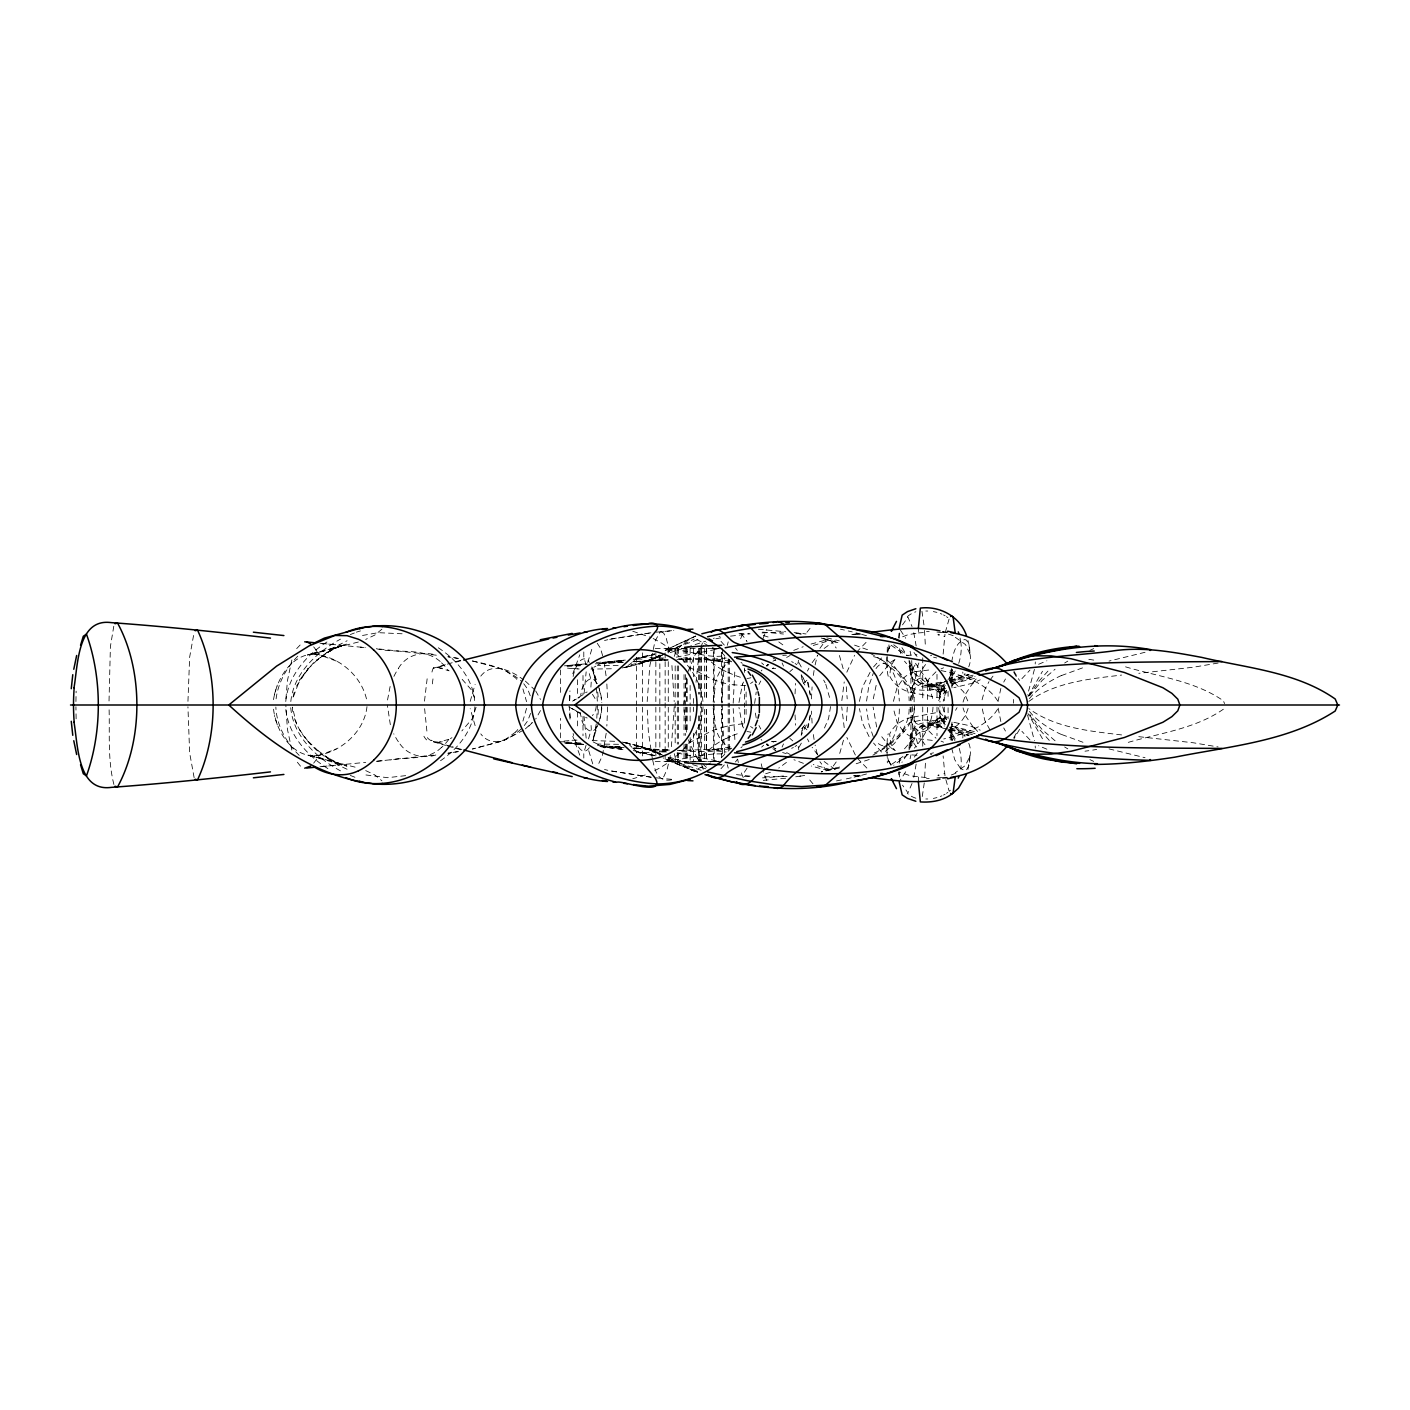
<?xml version="1.0" encoding="UTF-8"?>
<svg xmlns="http://www.w3.org/2000/svg" width="1410" height="1410" viewBox="0 0 1410 1410"><rect width="100%" height="100%" fill="white"/><g stroke="black" fill="none" stroke-linecap="round" stroke-linejoin="round"><path stroke-width="0.75" stroke-dasharray="5 3.75" d="M109.028 700.981L110.403 646.503L113.91 625.529M560.581 737.835L560.581 718.377M560.581 692.433L560.581 666.507M187.953 701.334L189.645 657.13L194.122 632.367M898.946 633.495L898.91 638.219L907.952 634.729L918.368 632.914L918.368 628.137M75.928 701.528L76.122 691.164M607.639 706.939L606.846 726.027M674.227 706.727L671.142 750.226M721.603 702.92L724.775 656.619M733.182 703.22L734.857 670.455M647.172 701.581L649.816 665.82L654.963 641.427L659.968 632.121L671.636 630.675M888.952 644.881L888.899 649.005L890.979 645.269M930.018 723.048L928.52 723.771C928.89 739.492 908.304 728.882 911.741 717.39L939.43 712.068L946.639 719.752M912.076 740.814L911.706 749.45M683.815 705L686.494 677.805M847.287 707.044L846.282 723.26M946.639 690.248L939.43 697.932L911.741 692.61C911.001 685.383 917.469 675.073 925.559 678.668C931.904 685.947 944.947 689.631 938.69 700.699M424.481 701.14L427.336 677.152M951.609 723.912L952.067 726.52L949.794 728.247M292.716 711.486L292.381 707.133L296.558 724.07M713.16 702.021L716.051 680.625A38.898 31.443 83.4 0 1 719.787 671.83L725.621 664.551A41.26 33.558 82.5 0 1 730.503 660.849L731.772 661.872M597.452 705L596.8 718.254M943.131 654.081L944.982 634.253M925.418 763.233L924.519 779.589M754.632 703.467L756.218 691.993M811.437 698.902L812.089 686.882M841.84 700.611L844.22 681.964M696.029 682.264L699.043 653.112L703.22 640.651M601.876 705L600.466 717.055L592.87 740.25M911.142 707.133L910.754 744.921L911.53 733.482A18.383 12.655 23.5 0 0 911.177 740.814M285.93 698.814L287.411 680.801L291.835 659.986M569.358 700.241L569.975 690.882M830.561 706.533L828.551 718.589L823.669 729.886M738.963 702.533L742.506 683.973M795.029 693.843L795.61 683.445M914.649 705C914.579 728.617 892.918 744.374 873.583 753.363M569.64 700.664L570.274 692.116M584.11 693.473L586.155 671.847M918.862 662.964C911.071 681.964 921.47 690.53 940.928 683.797M1035.204 663.987L1035.328 661.96M899.298 708.948C899.756 720.492 892.407 758.809 876.015 741.396M1013.349 703.149L1013.596 699.466M887.331 647.12L886.855 666.507M967.983 769.437L970.168 753.645M366.988 706.604C364.256 732.548 339.616 753.345 314.148 755.901C289.896 755.584 274.774 728.142 273.329 706.78M932.997 707.186C932.345 722.607 924.414 736.796 914.367 748.128M285.772 701.528C287.904 675.795 306.816 654.61 327.878 641.391M997.998 701.651L1000.853 688.433M703.044 706.798C701.404 735.967 678.087 759.091 653.165 771.481M290.812 701.528C293.615 673.293 316.862 651.984 340.497 639.135M474.87 706.798C473.83 730.221 457.245 749.944 438.298 762.211M866.568 701.087L868.807 686.035L873.248 673.398M969.604 762.246L969.886 756.148L965.533 765.383L955.275 772.715M909.115 747.582C909.767 722.167 920.977 718.853 944.453 726.044M909.15 709.195C909.097 725.745 897.606 739.439 883.612 747M859.43 701.387L862.462 687.058L871.221 670.12M924.255 782.938L921.946 798.712M596.201 706.234L596.06 707.45A17.079 16.18 89.9 0 1 594.738 712.05L592.429 715.716M387.538 699.977L390.341 685.295M606.194 733.253L602.405 755.76L597.223 766.758M810.38 715.363L808.124 727.63M962.783 737.959L962.995 735.174L952.385 724.581M470.2 701.387L475.117 684.343M893.429 701.352L897.077 687.498L903.105 678.827L894.592 666.718L885.357 658.611M873.301 698.814L876.65 683.004M886.855 743.493L887.331 762.88M476.069 707.274L472.174 718.818L461.863 730.926M526.564 708.313L522.916 721.092M916.147 764.097L913.768 777.298M813.341 675.443L814.152 670.05M810.186 714.923L807.454 727.842M596.271 723.806L593.116 740.179L596.483 726.185M951.68 748.164L954.711 759.62L960.633 768.679L960.069 771.904M273.522 699.66C276.519 680.008 289.984 656.108 311.98 654.099M951.68 661.836C953.231 653.641 955.716 642.096 964.792 639.505L966.555 640.211L968.987 644.582L969.886 653.852L965.533 644.617L955.275 637.285M276.096 698.831C278.14 682.651 286.477 667.723 297.774 656.161M797.866 663.793L798.501 660.233M911.124 740.743L909.397 748.393M670.296 755.601L667.265 768.891L663.74 776.787L661.237 778.355L656.126 777.809M1034.429 669.38L1027.537 694.971M982.083 699.818L984.797 689.649L988.992 681.664M945.299 632.314L949.194 618.708L950.428 619.801M963.048 702.11L965.92 693.561L971.12 685.542L973.129 683.057L980.232 679.814M587.741 662.471L592.764 646.115M910.102 758.739L910.948 754.896M815.103 664.956L817.307 655.773M583.793 651.949L583.793 657.289L586.066 664.674M294.196 692.204L292.716 698.673L299.766 679.779L313.654 662.577L332.584 648.195L347.089 640.757M843.48 740.197L839.408 754.526M951.979 687.868L952.208 669.521L950.093 677.47L949.882 680.219L955.275 671.001M802.061 730.644L802.995 727.772M572.777 673.768L579.774 654.839M530.583 713.389L527.71 720.81L523.78 726.238M946.075 690.759L943.219 701.246M590.896 687.093L591.319 680.695L588.552 671.178M674.244 656.373C677.152 646.697 687.058 640.034 695.835 636.033M727.278 645.322L728.23 641.867M573.13 676.5C574.222 669.75 581.413 651.209 589.345 662.347M274.368 694.531L277.312 685.084M968.106 708.402C965.445 717.161 959.1 726.344 950.058 729.305M687.992 671.671L695.095 654.822L706.445 642.537M599.215 721.321L600.942 714.764A50.901 48.592 90 0 0 601.806 707.485M762.951 638.677L766.617 629.406M586.066 745.326L583.793 752.711L583.793 758.051M740.62 638.748L743.229 632.455M588.552 738.822L591.319 729.305L590.896 722.907M912.041 783.466L907.969 792.825L902.506 785.123M846.828 672.182L854.636 655.227M908.939 749.979L914.755 738.505L916.042 728.988L928.52 723.771M945.793 688.644L941.757 689.032L939.518 696.417A3.613 1.128 -89.9 0 0 939.448 697.932M968.987 765.418L966.555 769.789L964.792 770.495L960.633 768.679M945.229 685.242L939.959 693.279L939.959 702.074M540.488 710.57L535.677 719.1M887.701 650.521L890.997 644.67M950.516 675.76L954.922 669.415M782.074 747.088L783.502 743.898M806.467 724.899L801.215 735.297M951.239 673.98L946.304 683.762M819.915 648.318L825.996 640.017L839.637 642.995M925.577 664.515C912.27 681.101 924.273 689.948 942.021 682.81M902.506 624.877L907.969 617.175L912.041 626.534M1027.96 696.505L1042.501 671.23M296.505 686.176L308.138 668.534L299.66 680.096M758.968 684.467L760.783 680.995M807.437 671.037L808.917 668.199M942.99 686.353L944.453 683.956M1019.624 729.305L1013.931 738.787M940.54 692.098L941.668 690.054M1003.744 682.087L1005.453 678.968M905.696 771.764L900.479 779.783M907.018 754.614L901.924 762.387M798.906 747.423L801.338 743.123M955.557 710.305L957.055 707.661M836.218 761.964L831.089 769.032L821.272 771.904M885.357 751.389L894.592 743.282L906.189 726.15L910.155 722.413L922.792 719.911L945.793 721.356M997.575 709.3C986.083 727.331 963.629 734.258 943.713 738.963M1013.755 737.659L1017.438 731.438M806.943 632.262L811.878 626.022M879.699 675.76L890.45 662.577A41.366 37.33 80.9 0 1 895.368 659.316M904.497 748.816L916.412 734.927L940.241 716.914L938.496 707.15M1028.965 695.853L1039.188 680.871L1049.287 669.609M596.835 726.661C591.037 738.276 581.484 724.423 581.149 716.967A48.046 46.23 90 0 1 580.215 712.332M747.088 768.097L746.242 769.384A61.723 43.428 -68.4 0 1 743.387 773.579L742.224 774.989M917.311 753.151L913.98 757.505M296.682 648.618L302.551 642.466M812.125 662.718L817.729 655.139M804.863 724.969L799.805 731.014M806.908 680.237L803.682 683.163M1029.793 695.518L1042.237 680.307L1055.085 669.204M735.456 761.964L737.271 759.567M398.413 668.358C406.098 654.927 422.277 650.733 436.501 655.209L377.245 648.759M589.345 747.652C581.413 758.791 574.222 740.25 573.13 733.5M989.943 680.113L993.31 675.707M876.015 668.604C888.229 649.746 914.508 688.274 914.42 701.052M939.959 693.279L944.876 687.304M381.916 629.195L374.69 635.135L365.701 639.4M856.487 652.231L866.868 641.55M894.398 660.144L890.926 665.89L889.639 675.919C893.693 684.678 902.4 690.706 911.741 692.61M873.565 666.93L881.55 657.941M313.672 763.145L315.911 760.202A76.633 29.134 -88.6 0 0 318.854 755.566L336.285 748.939M1021.915 678.668L1029.97 670.067M761.224 670.931L761.982 670.014M1029.406 698.585L1032.155 695.377A268.464 141.564 28.1 0 1 1061.325 675.549M944.859 687.111L940.241 693.086L937.597 691.499L915.196 673.962L904.497 661.184M724.317 764.925L721.744 767.851A145.018 92.69 -49.5 0 1 718.765 771.058M908.78 748.234L911.301 745.379M525.366 728.882L532.116 722.748M528.909 726.168L532.998 721.814M792.79 669.098L789.882 671.601M631.962 662.682L625.811 667.124M721.285 757.769L724.687 754.332M515.672 731.984L503.793 740.62L472.597 749.027M480.775 676.113C492.231 661.202 511.812 670.719 523.621 679.92M632.843 661.784L635.698 659.316M761.664 747.124L763.638 745.255M307.398 669.503L318.008 659.263L330.504 650.398M926.846 730.186C935.006 724.669 939.395 710.781 944.859 722.889M659.087 655.227L654.751 658.417L637.179 664.48L659.986 656.425M950.428 790.199L949.194 791.292L945.299 777.686M902.982 756.5L891.173 764.678M441.594 747.282C428.129 760.889 407.19 756.588 390.094 759.972M907.987 754.491L893.693 765.242M728.089 751.178L729.27 750.155M951.609 686.088L962.995 674.826L962.783 672.041M766.793 666.331L768.873 664.551M521.101 728.988C510.526 739.087 491.738 748.657 480.775 733.887M824.145 648.459L835.125 640.51M1223.351 709.23C1194.746 729.111 1158.456 733.306 1125.55 743.158M706.428 767.463L697.545 758.791L716.033 744.216A41.172 21.062 -32.5 0 1 721.479 740.761M941.598 727.278L936.681 723.207L940.223 720.721L927.621 726.326L923.779 726.608A16.374 13.818 -50.6 0 1 921.646 726.291L915.848 723.189L911.759 715.557M786.428 762.405L778.778 768.097M731.772 748.128L730.486 749.151A41.648 33.91 -82.2 0 1 726.767 746.472L719.029 736.778A39.216 31.707 -83.4 0 1 716.068 729.358L713.16 707.943M936.011 671.777L928.608 679.32L927.621 683.674L946.233 693.068M766.441 665.731L767.692 664.762M318.008 659.263L316.298 660.55L328.336 651.949L341.678 645.004L325.463 653.5L338.224 646.767L329.305 650.31L346.966 643.876L334.082 648.547L341.502 645.798L307.345 655.015L324.124 651.138L314.888 653.218M1028.824 701.422C1055.473 681.947 1089.807 678.897 1121.602 675.073M752.958 681.823L750.543 683.498M946.498 793.319L947.872 792.35M795.064 746.524L796.721 745.379M941.598 682.722L936.628 687.463L943.695 686.494M523.621 730.08L503.793 740.62L472.297 748.992M946.233 716.932L939.73 720.968M772.944 661.255L775.747 659.404M582.383 695.112L573.394 700.488M592.693 667.917L590.966 669.115L614.566 668.692M598.739 664.462L597.329 665.344L618.549 665.661M947.15 717.584L927.621 726.326L928.608 730.68L936.011 738.223M1064.656 663L1067.811 661.131M636.21 658.981L654.698 654.205M599.127 664.251L604.238 662.277L621.598 660.744M697.545 758.791L689.384 742.788L710.041 731.755A33.012 12.849 -21.7 0 1 714.5 729.922L722.713 727.26M721.497 740.814L726.079 738.382M786.639 657.43L790.199 655.456M943.537 795.046L945.053 794.218M595.937 666.137L593.839 667.265M572.619 701.123L576.355 699.078M577.977 698.197L579.475 697.404M450.407 738.54L451.958 737.712M667.582 651.913L694.213 639.012M1038.624 664.269L1046.89 660.797M721.973 656.055C702.779 658.206 683.779 647.56 665.22 650.274L695.43 636.069M773.667 667.882L772.222 668.463L775.747 668.622M791.609 748.34L793.354 747.511M1089.912 650.38L1093.684 648.618M585.573 692.574L587.142 691.993M448.856 739.298L437.364 742.612L431.196 740.232M660.708 655.245L643.524 662.03L629.512 665.062M803.682 726.82L806.908 729.763M665.22 650.274L692.962 637.302L710.94 647.155L719.981 650.257M660.726 655.773L652.707 659.175L664.427 654.081L639.946 663.987L625.793 667.194M941.034 668.886L943.554 667.829M940.329 796.491L941.951 795.804M947.925 679.338L960.139 675.496L968.846 674.755M664.745 654.064L649.675 660.25A13.236 5.111 88.9 0 0 649.076 660.814L626.34 667.177M793.724 650.362L803.189 646.732M1061.378 675.584L1082.986 667.723M732.548 735.438L740.391 732.724M350.314 634.571L354.351 632.984M869.247 759.496L854.548 764.273M670.102 652.601L705.74 641.197M936.628 722.537L943.695 723.506M719.276 761.241L713.548 761.735L693.702 770.6L666.983 759.585M973.129 683.057L953.865 687.692M770.424 772.275L763.321 774.513M668.516 650.31L701.193 638.483M950.058 680.695L954.834 682.916L975.086 676.289M645.216 774.971L632.72 778.813M813.27 645.463L830.684 640.246M358.351 642.026L309.865 654.275C336.091 653.711 361.542 674.808 366.759 700.206M356.36 632.173L360.466 630.904M974.557 678.386L952.437 683.639M915.072 671.618L932.31 669.627M949.494 680.66L968.987 674.667L949.617 680.484M652.848 654.487L654.592 653.958L635.98 658.223M839.637 767.005L823.264 771.517M445.349 664.727L433.082 668.322L445.648 665.097M447.393 664.128L461.704 659.933M811.032 644.07L828.146 639.417M750.825 677.752L748.974 678.21A17.695 9.729 33.5 0 1 746.93 678.369M973.094 675.178L950.675 680.96M836.095 768.027L825.996 769.983L819.915 761.682M1145.043 652.284L1109 661.114M972.777 676.729L949.512 682.246M455.959 662.154L461.722 660.567M649.076 660.814L664.374 658.576M945.264 681.876L934.76 684.414L927.639 684.449L947.784 680.977M861.669 775.271L867.097 773.808M654.716 654.54L633.319 659.386M936.927 797.619L933.349 798.413M854.143 777.139L859.871 775.764M604.52 640.492L607.833 639.699M911.741 717.39C902.4 719.294 893.693 725.322 889.639 734.081L890.926 744.11L894.398 749.856M1218.117 663.053L1193.406 667.212L1138.804 673.328M930.459 753.539L933.526 752.834M928.52 725.586L934.76 725.586L945.264 728.124M730.398 746.93L709.054 750.367L722.59 748.499M839.32 768.097L821.395 771.816M362.493 635.469L378.232 632.667L402.097 633.777M846.352 778.884L852.239 777.597M309.865 654.275L315.734 653.006M676.254 657.148L719.276 648.759M745.82 685.665L729.64 684.485M729.64 725.515L741.713 723.894A21.379 8.724 -22.2 0 1 744.921 724.141L745.82 724.335M715.822 638.8L722.942 637.39M611.358 638.906L651.085 632.755M836.483 780.911L844.396 779.325M730.362 748.657L710.763 751.442L678.58 751.741M609.754 639.312L651.261 632.808M622.039 667.935L630.182 666.348L624.894 667.335M857.262 634.606L860.875 633.971M437.364 742.612L442.758 741.678M804.687 775.429L796.509 776.787M906.383 655.491L916.993 654.716M1092.715 750.102L1096.68 749.433M457.968 751.583L447.887 753.24L458.391 751.618M795.734 776.804L803.577 775.5M405.675 775.641L387.538 777.686L362.493 774.531M853.103 634.377L859.624 633.319M665.009 659.193L642.942 661.308M563.965 741.096L572.46 740.356M730.521 636.139L750.12 633.865M943.784 684.96C919.056 690.036 910.331 687.78 909.115 662.418M1084.995 751.178L1088.82 750.684M930.054 725.234L927.639 725.551L947.784 729.023M621.616 661.167L602.017 663.053M851.834 634.571L859.36 634.007M717.302 749.274L676.888 750.437L691.411 750.613M605.648 662.118L625.317 660.074M785.687 778.232L760.501 780.647M726.203 658.029L716.562 659.052L678.58 658.259M641.197 657.36L666.666 658.135M656.126 632.191L673.821 630.552M623.379 660.285L601.876 662.453M376.294 761.312L436.501 754.791C422.26 759.69 406.115 754.808 398.413 741.642M771.358 741.678L776.364 741.29L772.768 741.484M567.877 665.502L586.437 663.775M320 766.758L365.719 762.352M377.245 761.241L382.797 760.695M322.079 766.529L337.378 765.048M564.423 665.837L584.727 663.934M773.561 741.572L775.764 741.378M918.368 632.914L926.229 632.42M941.757 689.032C928.785 689.684 909.203 694.478 903.105 678.827M567.701 665.661L587.617 664.18M721.973 753.945C703.555 753.151 685.753 759.902 667.723 760.272A32.677 18.682 -78.5 0 1 666.049 759.708M930.477 655.703L931.675 655.615M761.999 632.914L783.625 632.103M574.98 665.256L583.194 664.692M595.337 663.846L601.665 663.423M787.027 776.558L761.999 776.875M623.009 662.259L599.303 663.581L622.233 662.171M599.426 663.616L609.825 663M566.996 666.419L582.189 665.626M647.172 661.061L654.434 660.638M709.195 659.616L680.272 659.51M599.303 663.581L605.63 663.229M633.689 661.766L667.212 660.039M656.32 660.532L667.97 659.951M635.311 661.466L658.629 660.321M640.528 661.431L635.91 661.66M645.428 661.167L634.059 661.625M738.999 633.566L749.239 633.478M666.666 751.865L641.197 752.64M664.374 660.074L668.217 659.933M664.374 751.424L655.315 750.772L626.34 742.823M932.31 740.373L915.072 738.382A46.935 40.485 -72.7 0 1 912.746 737.589L911.265 736.919M679.796 659.563L683.656 659.475M749.221 776.522L740.99 776.522M916.993 755.284L906.383 754.509M611.746 747.388L621.616 747.476M676.888 659.563L691.429 659.386M621.616 662.154L608.274 662.013M610.548 747.406L605.648 747.282M666.824 648.582L675.178 648.512L675.178 657.201M666.824 761.541L675.178 761.488L675.178 752.799M665.361 648.582L675.672 648.512M665.361 761.541L675.672 761.488M925.824 798.976L927.745 798.976M655.209 648.512L718.113 648.512M655.209 761.488L718.113 761.488M715.363 761.541L665.15 761.541L665.15 755.037M925.824 611.024L927.745 611.024M712.491 648.512L720.457 648.565M618.549 744.304L597.329 744.057L604.238 747.088M712.491 761.488L720.457 761.541M719.188 648.565L713.548 648.512L713.548 707.168M719.188 761.523L713.548 761.488L713.548 709.353M859.36 775.993L851.834 775.429M679.796 750.437L683.656 750.525M926.229 777.58L910.49 775.87L898.91 771.781L898.946 776.505M577.606 668.939L579.193 668.992M664.374 749.891L670.155 750.12M634.059 748.146L642.008 748.516M968.846 735.245L960.139 734.504L947.925 730.662M667.212 749.926L642.942 748.569M667.97 750.032L654.434 749.292M658.629 749.644L635.293 748.34M706.604 750.226L709.195 750.384M566.996 742.136L582.189 743.088M633.689 748.005L638.184 748.269M311.98 755.901L309.865 755.725L358.351 767.974M614.672 741.308L590.966 740.514L593.434 742.03M635.91 748.146L665.009 750.807M758.351 629.23L785.687 631.768M706.604 659.774L730.398 663.07M581.66 744.163L573.359 743.581M597.523 745.379L620.876 747.177M437.594 667.388L449.156 670.843M930.477 754.297L931.675 754.385M620.682 747.071L609.825 746.313L619.589 747.088M566.15 743.017L583.088 744.462M645.428 748.728L652.601 749.292M624.154 747.617L599.303 745.749M567.701 743.158L571.808 743.458M583.317 744.321L574.98 743.704L583.564 744.374M583.793 744.374L565.41 742.982M572.46 668.64L565.851 667.935M564.423 742.894L582.7 744.462M750.12 776.117L734.522 774.425M652.689 760.184C655.386 771.993 657.924 783.255 673.821 779.448M671.636 779.325L661.237 778.355M322.079 643.471L365.719 647.648M360.325 647.137L364.115 647.49M794.112 632.596L806.044 633.954M1138.804 736.672L1193.406 742.788L1218.117 746.947M716.562 750.948L726.203 751.971M320 643.242L337.378 644.952M376.294 648.688C397.338 654.099 424.339 646.291 441.594 662.718M1121.602 734.927C1089.807 731.103 1055.473 728.053 1028.824 708.578M651.261 777.192L611.358 771.094M602.017 745.996L621.616 748.622M621.598 749.168L599.902 746.542M651.085 777.245L609.754 770.688M600.625 746.613L623.379 749.644M717.302 660.726L709.054 659.633L722.59 661.501M716.562 659.052L730.362 661.343M625.811 742.876L653.835 751.601M1088.82 659.316L1096.68 660.567M953.865 722.308L969.445 725.657L980.232 730.186M796.509 633.213L804.687 634.571M940.928 726.203C921.47 719.47 911.071 728.036 918.862 747.036M458.391 658.382L447.887 656.76L457.968 658.417M853.473 775.659L859.994 776.716M795.734 633.196L803.577 634.5M437.4 667.459L443.04 668.393M716.315 760.765L676.254 752.852M636.033 751.794L640.246 752.499M857.262 775.394L860.875 776.029M941.069 670.561C961.937 674.932 985.467 682.052 997.575 700.699M952.437 726.361L974.557 731.614M624.031 742.488L639.946 746.013L659.986 753.574M624.894 742.665L630.182 743.652L622.039 742.065M942.021 727.19C924.273 720.052 912.27 728.899 925.577 745.485M633.319 750.578L654.698 755.689M933.349 611.587L936.927 612.381M949.512 727.754L972.777 733.27M472.597 660.973L503.793 669.38L515.672 678.016A44.697 39.321 88.6 0 1 517.717 680.501M840.448 629.212L844.396 630.058M309.865 755.725L324.124 758.862L307.345 754.985L346.966 766.124L329.305 759.69L341.678 764.995L325.463 756.5L330.504 759.602L316.298 749.45L318.008 750.737L307.398 740.497L308.138 741.466L299.66 729.904M472.297 661.008C489.499 664.515 507.671 668.992 521.101 681.012M821.272 638.096L831.089 640.968L836.218 648.036M928.52 684.414L930.054 684.766M848.309 630.975L852.239 631.891M826.771 637.849L833.98 639.505M950.675 729.04L973.094 734.822M949.794 681.753L951.697 682.828L952.385 685.419M1109 748.886L1145.043 757.716M604.52 769.508L607.833 770.301M638.448 752.059L654.592 756.007L652.848 755.478M632.72 631.187L651.173 637.637M1125.55 666.842C1158.456 676.694 1194.746 680.889 1223.351 700.77L1224.55 703.59M835.76 639.964L839.32 640.863M828.428 770.671L811.279 766.018M823.264 638.483L836.095 641.973M856.046 632.861L859.871 633.83M933.526 657.166L936.645 657.959M653.13 751.001L637.179 745.52L660.62 754.156M705.74 768.785L670.102 757.399M654.716 755.46L636.985 751.301A42.705 22.331 -64.5 0 0 640.845 753.433M763.339 635.487L770.442 637.743M830.684 769.754L813.27 764.537M461.898 749.486L452.028 746.718M701.193 770.318L668.516 759.549M861.669 634.341L867.097 635.875M437.594 742.612L449.966 746.137M949.617 729.552L968.987 735.333L949.494 729.34M740.391 677.276L732.53 674.562M587.142 718.007L585.573 717.426M661.237 631.645L663.74 633.213L666.137 637.813L670.296 654.399M433.311 741.819L445.489 745.361M447.516 745.943L461.722 750.067M750.825 732.248L748.974 731.808A17.695 9.729 -33.5 0 0 746.93 731.631M975.086 733.711L954.834 727.084M854.548 645.128L869.247 650.292M1082.986 742.277L1061.378 734.416M697.686 772.222L668.692 760.642M772.239 741.537L773.685 742.118M1046.89 749.203L1038.624 745.731M803.436 763.339L793.936 759.726M695.43 771.605C687.287 767.78 676.271 763.515 674.244 753.627M666.895 760.025L693.702 770.6L663.123 757.91M350.314 775.429L356.36 777.827M697.421 771.305L667.582 757.681M365.701 770.6L374.69 774.865L381.916 780.805M651.032 750.384L664.462 755.919L652.707 750.807L660.567 754.244M940.329 613.509L941.951 614.196M941.034 741.114L943.554 742.171M654.751 751.512L660.708 754.526M930.018 686.952L916.042 681.012L914.755 671.495L908.939 660.021M1089.912 759.62L1093.684 761.382M336.285 661.061L318.801 654.61A24.093 13.131 22 0 0 311.874 653.976M668.322 757.628L681.894 763.991M347.089 769.243C324.265 759.126 302.322 742.065 294.161 717.62M791.609 661.66L793.354 662.488M744.445 669.979L745.837 670.631M873.583 656.637C893.975 661.466 898.417 683.409 899.298 701.052M593.839 742.224L596.853 743.775M726.062 671.636L721.497 669.204M653.165 638.518C677.576 650.68 700.4 672.993 702.92 701.422M576.355 710.922L570.486 707.714M577.977 711.803L579.475 712.596M891.173 645.269L902.982 653.5M943.537 614.954L945.053 615.782M786.639 752.57L790.199 754.544M689.384 667.194L710.041 678.245A32.994 12.884 21.7 0 0 714.482 680.078L722.713 682.74A53.21 21.115 21.9 0 0 729.587 684.379M340.497 770.865C316.386 757.787 292.575 735.72 290.671 706.745M568.759 706.798L582.383 714.888M650.327 750.12L649.675 749.75A13.236 5.111 -88.9 0 1 649.076 749.186M1064.656 747L1067.811 748.869M947.15 692.416L932.997 685.26L923.779 683.392A16.374 13.924 53.3 0 0 921.611 683.603L915.848 686.811L911.759 694.443A28.993 23.829 -89.8 0 0 910.349 700.629M789.864 738.399L792.79 740.902M835.125 769.49L824.145 761.541M327.878 768.609C306.358 755.125 287.023 733.165 285.648 706.727M883.612 663C897.606 670.561 909.097 684.255 909.15 700.805M893.693 644.758L907.987 655.509M772.803 748.657L775.888 750.684L773.085 748.833M750.543 726.502L752.958 728.177M778.796 641.902L785.211 646.608M795.064 663.476L796.721 664.621M946.498 616.681L947.872 617.65M438.298 647.789C456.752 659.774 472.985 678.686 474.747 701.404M635.698 750.684L632.843 748.216M866.868 768.097L856.487 757.329L846.828 737.412M525.366 681.118L534.32 689.49M766.441 744.268L767.692 745.238M954.834 682.916L963.682 691.993L968.106 701.598M1055.085 740.796L1042.237 729.693L1029.793 714.482M657.272 753.028L659.087 754.509M697.545 651.209L716.033 665.784A41.172 21.079 32.5 0 0 721.479 669.257M768.873 745.449L766.793 743.652M728.089 658.822L729.27 659.845M629.512 744.938L631.962 747.318M812.953 783.801L807.877 777.774M462.163 679.338L471.328 689.772L475.84 701.07M954.922 740.585L946.304 726.238M597.223 643.242L600.431 648.142L603.304 658.012M763.621 664.745L761.647 662.876M890.45 747.423L879.699 734.24M1029.97 739.933L1021.915 731.332M724.687 655.668L721.285 652.231M881.55 752.059L873.565 743.07M1049.287 740.391L1039.188 729.129L1028.965 714.147M299.237 755.39C286.353 742.577 276.589 725.515 275.849 707.062M300.489 766.159L296.682 761.382M913.98 652.495L917.311 656.848M908.78 661.766L911.301 664.621M903.105 731.173L897.077 722.502L893.429 708.648M724.317 645.075L721.744 642.149A145.071 92.725 49.4 0 0 718.765 638.941M1029.406 711.415L1032.155 714.623A268.464 141.564 -28.1 0 0 1061.325 734.451M944.876 722.696L939.959 716.721L939.959 706.463M915.513 663.246L926.476 679.25L932.697 698.443M592.429 694.284L594.738 697.95A17.079 16.18 -89.9 0 1 595.848 701.352M313.672 646.855L315.911 649.798M973.129 726.943L965.92 716.439L963.048 707.89M741.025 633.478L743.37 636.474A61.635 43.358 68.5 0 1 746.331 640.563M523.78 683.762L527.71 689.19L530.583 696.611M890.997 765.33L887.701 759.479M817.729 754.861L812.125 747.282M900.479 630.217L905.696 638.236M901.924 647.613L907.018 655.386M737.289 650.415L735.474 648.036M945.229 724.758L939.959 716.721M535.677 690.9L540.488 699.43M803.33 682.828L804.863 685.013M1013.896 671.178L1019.501 680.448M890.979 764.731L888.899 760.995L888.952 765.119M1042.501 738.769L1027.96 713.495M746.278 640.616L747.106 641.902M596.835 683.339C591.037 671.724 581.484 685.577 581.149 693.033A48.046 46.213 -89.9 0 0 580.656 695.324M989.943 729.886L984.797 720.351L981.836 706.727M926.846 679.814L928.52 686.229M801.215 674.703L803.171 677.981M1013.755 672.341L1017.438 678.562M869.089 736.619L862.462 722.942L859.43 708.613M579.774 755.161L572.777 736.231M798.906 662.577L802.784 669.838M823.669 680.113L825.132 682.81M1003.744 727.913L1005.453 731.032M703.22 769.331L699.043 756.87L696.029 727.719M807.437 738.963L808.917 741.801M758.968 725.533L760.783 729.005M766.617 780.329L762.951 771.023M955.275 738.999L950.076 729.869L950.093 732.53L952.208 740.479L951.979 722.132M743.229 777.544L740.62 771.252M592.764 763.885L587.741 747.529M783.502 666.119L782.092 662.912M475.117 725.657L470.2 708.613M873.248 736.602L868.807 723.964L866.568 708.913M825.766 684.22L830.402 700.417M802.995 682.228L802.061 679.356M522.916 688.908L526.564 701.687M950.516 734.24L951.239 736.02M742.506 726.027L738.963 707.415M194.122 777.633L189.645 752.87L187.935 706.833M941.757 720.968L939.518 713.583A3.613 1.128 89.9 0 1 939.448 712.068M1000.853 721.567L997.875 706.674M596.483 683.815L591.759 666.93L597.681 683.515M113.91 784.471C107.424 759.303 109.927 732.759 109.028 707.009M1027.537 715.029L1034.429 740.62M574.787 743.387L575.315 744.921M839.408 655.474L843.48 669.803M592.87 669.75L593.91 672.887M876.65 726.996L873.125 707.062M277.312 724.916L274.368 715.469M599.215 688.679L601.629 700.047M688.45 739.792L689.384 742.788M598.228 685.313L600.942 695.236A50.901 48.592 -90 0 1 601.806 702.515M909.397 661.607L911.53 676.518A18.383 12.655 -23.5 0 1 911.177 669.186M291.835 750.014L287.411 729.199L285.825 705M807.454 682.158L810.186 695.095M727.278 764.661L728.23 768.115M942.708 706.886L946.075 719.241M390.341 724.705L387.345 705M817.307 754.227L815.103 745.044M808.124 682.352L810.38 694.636M595.725 679.955L593.116 669.821L595.919 684.044M967.983 640.563L968.987 644.582M761.224 763.832L762.51 769.226M426.877 731.067L424.445 706.939M910.102 651.261L910.948 655.104M756.218 718.007L754.773 709.582M652.337 758.545L648.371 731.825L647.137 706.71M913.768 632.702L916.147 645.903M686.494 732.16L683.832 706.621M921.946 611.288L924.255 627.062M844.22 727.666L841.752 706.956M737.641 759.109L738.329 762.528M960.069 638.096L960.633 641.321M798.183 746.401L798.836 749.926M604.132 662.189L606.194 676.747M944.982 775.747L943.131 755.919M813.341 734.557L814.152 739.95M724.775 753.363L721.62 709.124M586.155 738.153L584.11 716.527M671.918 665.538L674.209 701.546M910.102 707.203L910.314 709.371A28.993 23.882 89.9 0 0 911.741 715.575M846.282 686.74L847.198 698.849M596.448 688.045L597.329 701.175M570.274 717.884L569.64 709.336M911.124 669.257L910.754 665.079L911.142 705M734.857 739.545L733.2 708.56M569.975 719.118L569.305 706.586M924.519 630.411L925.418 646.767M606.846 683.973L607.604 699.166M969.604 647.754L970.168 656.355M911.706 660.55L912.076 669.186M812.089 723.118L811.437 711.098M1035.204 746.013L1035.328 748.04M795.029 714.87L795.61 725.198M76.122 718.836L75.928 706.745M918.368 777.086L918.368 781.863M951.591 668.446L951.609 683.039M951.609 726.961L951.591 740.038M950.252 669.962L950.252 683.304M950.252 726.696L950.252 740.038M948.084 691.341L948.084 699.536M948.084 707.732L948.084 718.659M944.277 688.01L944.277 700.752M944.277 707.115L944.277 721.99M936.998 674.368L936.998 698.866M936.998 707.044L936.998 735.632M927.516 685.718L927.516 700.188M927.516 707.415L927.516 724.282M922.739 657.818L922.739 699.096M922.739 706.974L922.739 746.278M914.121 679.937L914.121 701.863M914.121 708.137L914.121 730.063M912.517 668.199L912.517 700.4M912.517 706.533L912.517 741.801M746.101 691.957L746.101 707.168M746.101 709.353L746.101 718.042M744.427 668.076L744.427 672.411M744.427 685.454L744.427 707.168M744.427 709.353L744.427 724.546M729.305 659.386L729.305 707.168M729.305 709.353L729.305 750.613M728.195 659.386L728.195 707.168M728.195 709.353L728.195 750.613M722.449 648.582L722.449 702.885M722.449 705.071L722.449 757.205M721.585 652.918L721.585 707.238M721.585 709.406L721.585 757.205M714.147 648.512L714.147 702.832M714.147 705L714.147 761.488M706.586 648.512L706.586 700.647M706.586 709.353L706.586 761.488M706.269 648.512L706.269 700.647M706.269 709.353L706.269 761.488M704.577 648.512L704.577 700.647M704.577 709.353L704.577 761.488M701.493 648.512L701.493 705M701.493 707.168L701.493 761.488M700.752 648.582L700.752 700.717M700.752 702.885L700.752 761.541M699.395 648.512L699.395 694.143M699.395 715.857L699.395 761.488M698.62 648.512L698.62 694.143M698.62 715.857L698.62 761.488M693.614 648.512L693.614 676.765M693.614 698.479L693.614 705M693.614 707.168L693.614 711.521M693.614 733.235L693.614 761.488M690.142 648.512L690.142 672.411M690.142 685.454L690.142 705M690.142 707.168L690.142 724.546M690.142 737.589L690.142 761.488M687.146 648.582L687.146 665.961M687.146 679.003L687.146 705.071M687.146 707.238L687.146 731.138M687.146 744.163L687.146 761.541M686.688 648.512L686.688 665.89M686.688 678.933L686.688 705M686.688 707.168L686.688 731.067M686.688 744.11L686.688 761.488M685.542 648.512L685.542 665.89M685.542 674.579L685.542 705M685.542 707.168L685.542 735.421M685.542 744.11L685.542 761.488M684.044 648.512L684.044 665.89M684.044 674.579L684.044 705M684.044 707.168L684.044 735.421M684.044 744.11L684.044 761.488M678.527 648.512L678.527 657.201M678.527 665.89L678.527 705M678.527 707.168L678.527 744.11M678.527 752.799L678.527 761.488M677.311 648.512L677.311 657.201M677.311 665.89L677.311 705M677.311 707.168L677.311 744.11M677.311 752.799L677.311 761.488M675.178 665.89L675.178 700.647M675.178 702.832L675.178 744.11M668.269 648.582L668.269 652.918M668.269 661.625L668.269 705.071M668.269 707.238L668.269 748.516M668.269 757.205L668.269 761.541M665.15 652.918L665.15 700.717M665.15 702.885L665.15 752.852M659.845 655.033L659.845 705M659.845 707.168L659.845 759.303M655.844 652.865L655.844 705M655.844 707.168L655.844 757.135M642.396 652.865L642.396 705M642.396 707.168L642.396 757.135M636.421 657.201L636.421 705M636.421 707.168L636.421 752.799M583 675.478L583 694.848M583 716.403L583 735.773M577.606 679.743L577.606 697.016M577.606 712.156L577.606 729.428M719.047 636.527A90.91 73.443 72.5 0 1 720.016 636.227M713.372 638.466A67.275 54.25 74 0 1 714.306 638.096M775.905 748.745A79.7 42.441 86.5 0 1 774.989 748.41M768.186 745.361A75.876 41.313 -87.6 0 1 767.745 745.044M767.639 745.449A65.618 36.114 -86.1 0 1 766.793 744.832M761.876 740.303A65.618 36.114 -86.1 0 1 761.1 739.404M766.899 665.573A67.186 36.748 86.7 0 1 767.745 664.938M767.657 664.568A75.911 41.524 86.9 0 1 768.097 664.269M774.918 660.532A79.841 42.829 -89.4 0 1 775.852 660.303M888.212 676.254A72.615 49.297 -12 0 1 887.207 666.472M887.084 662.277A73.849 46.389 17.3 0 1 886.996 657.148M887.736 652.143A73.849 46.389 17.3 0 1 888.688 648.935M926.529 631.61A49.614 23.406 -7.7 0 1 929.19 631.61M936.91 632.033A49.614 23.406 -7.7 0 1 941.757 632.667M948.437 634.13A49.614 23.406 -7.7 0 1 955.962 636.95M969.939 653.852A84.882 40.308 -10.3 0 1 968.74 666.771M965.022 673.539A84.882 40.308 -10.3 0 1 964.035 674.897M929.366 688.503A123.446 79.718 -57.5 0 1 940.682 691.957M951.891 669.962A39.85 23.811 -10.7 0 1 950.093 680.237M912.534 669.239A24.763 17.343 -19.5 0 1 916.764 663M916.306 680.66A19.74 12.373 -39.8 0 1 911.283 676.694M887.207 743.528A72.615 49.297 12 0 1 888.212 733.746M888.688 761.065A73.849 46.389 -17.3 0 1 887.736 757.857M886.996 752.852A73.849 46.389 -17.3 0 1 887.084 747.723M955.962 773.05A49.614 23.406 7.7 0 1 948.437 775.87M941.757 777.333A49.614 23.406 7.7 0 1 936.91 777.967M929.19 778.39A49.614 23.406 7.7 0 1 926.529 778.39M964.035 735.103A84.882 40.308 10.3 0 1 965.022 736.461M968.74 743.229A84.882 40.308 10.3 0 1 969.939 756.148M940.682 718.042A123.446 79.718 57.5 0 1 929.366 721.497M950.093 729.763A39.85 23.811 10.7 0 1 951.891 740.038M916.764 747A24.763 17.343 19.5 0 1 912.534 740.761M911.283 733.306A19.74 12.373 39.8 0 1 916.306 729.34M783.431 775.958A567.049 381.352 36.7 0 1 762.51 777.862M884.634 748.146A323.683 231.064 40 0 1 870.005 756.729M598.316 709.389A93.377 69.478 -90 0 1 597.699 718.007M597.699 691.993A93.377 69.478 90 0 1 598.316 700.611M762.51 632.138A567.049 381.352 -36.7 0 1 783.431 634.042M870.005 653.271A323.683 231.064 -40 0 1 884.634 661.854M803.118 678.016A51.923 45.649 88.4 0 1 806.397 685.119M802.026 679.373A45.085 32.13 -62.5 0 1 801.233 675.267M742.259 663.352A54.637 35.708 49.9 0 1 740.955 662.33M732.53 674.35A55.572 29.081 32.6 0 1 726.115 671.424M742.594 684.079A35.144 24.463 71.8 0 1 743.528 682.052M722.696 727.366A53.21 21.079 -21.8 0 1 729.587 725.621M743.528 727.965A35.091 24.463 -71.6 0 1 742.594 725.938M726.115 738.593A55.572 29.064 -32.6 0 1 732.53 735.667M740.937 747.67A54.602 35.691 -50 0 1 742.259 746.648M801.268 734.751A45.138 32.148 62.6 0 1 802.043 730.644M900.831 653.57A61.864 46.741 -22.1 0 1 899.21 646.82M898.963 637.655A62.904 48.592 -11.7 0 1 899.703 632.967M907.282 616.769A19.387 14.505 -7.1 0 1 915.883 611.764M960.739 641.303A90.786 63.256 -14.5 0 1 958.73 663.37M899.21 763.18A61.864 46.741 22.1 0 1 900.831 756.43M899.703 777.033A62.904 48.592 11.7 0 1 898.963 772.345M915.883 798.236A19.387 14.505 7.1 0 1 907.282 793.231M959.241 748.358A90.786 63.256 14.5 0 1 960.739 768.697M786.322 753.574A89.006 42.23 78.9 0 1 782.62 752.499M775.606 748.904A89.006 42.23 78.9 0 1 773.403 747.335M773.209 658.875A89.006 43.604 -82.9 0 1 775.518 657.677M782.744 655.456A89.006 43.604 -82.9 0 1 786.445 655.209M944.559 773.526A90.434 28.5 17.3 0 1 943.836 773.808M943.836 636.192A90.434 28.5 -17.3 0 1 944.559 636.474M895.385 750.649A41.366 37.294 -81.8 0 1 890.468 747.388M911.301 736.813A36.678 31.284 -74.2 0 1 903.352 730.874M944.101 724.105A29.169 23.6 88.8 0 1 942.479 720.545M977.659 731.42A123.128 103.247 -89.4 0 1 973.376 726.661M605.031 747.846A57.175 19.176 -35.6 0 1 603.674 747.582M560.105 741.819A58.973 2.133 6.8 0 1 564.599 741.871M713.742 749.203A141.018 23.159 -7.2 0 1 720.915 749.909M720.915 660.091A141.018 23.159 7.2 0 1 713.742 660.797M600.889 662.154A58.867 0.969 -4.9 0 1 596.254 662.524M604.802 662.788A56.277 18.453 35 0 1 606.282 662.7M637.091 659.316A42.705 21.414 53.5 0 1 641.973 659.14M911.318 673.204A44.556 38.387 76.3 0 1 915.09 671.636M902.911 678.598A36.678 31.655 64.8 0 1 911.265 673.063M941.228 688.714A31.566 26.684 87.5 0 1 942.497 686M972.847 682.704A123.128 103.952 88 0 1 977.201 677.963M426.631 739.898A50.936 21.961 -69.6 0 1 423.916 736.249M432.412 683.868A47.006 17.537 76.7 0 1 433.505 676.289M431.971 672.059A27.566 13.483 55.7 0 1 436.254 665.643M437.77 742.03A21.925 10.134 -36.4 0 1 433.557 741.572M431.002 740.55A44.062 21.661 -54.9 0 1 427.318 737.659M315.875 649.957A76.633 28.993 88.4 0 1 318.766 654.769M318.854 755.249A24.093 12.866 -21.5 0 1 312.068 755.76M441.524 662.841A64.331 47.306 88 0 1 448.486 670.649M448.662 739.598A64.331 47.552 -88.6 0 1 441.647 747.388M398.36 741.73A57.581 41.19 -88.9 0 1 393.743 733.764M393.919 676.395A57.581 40.996 89.2 0 1 398.484 668.428M517.77 729.552A44.697 39.392 -88.9 0 1 515.69 732.019M572.019 740.268A25.398 3.12 2.9 0 1 577.254 740.127M577.977 668.834A25.521 2.838 -0.5 0 1 572.953 668.569M623.185 662.224L618.972 662.453L623.202 662.259M697.615 772.151L690.23 769.666L697.562 772.292M943.29 722.079L941.563 719.823L943.29 722.079M941.668 719.946L940.558 717.919L941.668 719.946"/><path stroke-width="1.5" d="M918.368 628.137L920.342 608.098C939.765 605.595 960.157 616.699 966.485 635.593M955.257 776.857L953.089 793.054C944.065 800.545 931.781 802.695 920.342 801.902L918.368 781.863M759.373 712.596L759.373 697.404M73.99 687.851C77.955 665.379 77.374 617.862 111.372 622.638C164.529 626.445 217.528 632.033 270.473 638.113M71.258 688.714L72.774 674.703M899.21 627.908L902.171 615.13L907.476 611.605L915.848 608.732M73.778 669.274L76.651 655.474M80.546 645.287L83.313 636.245L86.451 634.13C102.26 678.087 102.26 731.913 86.451 775.87L83.313 773.755L80.546 764.713M758.016 718.254L758.933 714.482M958.271 778.126L958.8 776.61M755.355 725.692L757.558 720.122M966.485 774.407L958.5 788.19L953.089 793.054M752.323 734.874L756.183 727.613M896.496 621.352L891.296 631.327L893.059 628.701M748.164 738.294L750.631 734.786M1150.137 650.503L1150.771 649.64C1097.086 639.928 1041.902 649.763 991.441 669.063M1097.473 763.709C1061.924 762.951 1025.158 753.61 991.441 740.937M1006.952 746.454C992.675 762.88 972.477 774.301 950.869 777.351M373.756 760.008C403.806 731.279 403.806 678.721 373.756 649.992M711.292 632.35C720.669 623.925 727.401 639.77 735.245 642.854C769.085 656.707 838.28 670.561 818.382 720.51C799.065 755.108 756.007 752.429 727.207 772.803C722.132 778.338 713.76 779.924 707.943 774.548M310.658 766.088L304.719 768.186M114.985 623.731L117.576 623.097C143.309 670.191 143.309 739.809 117.576 786.903L114.985 786.269M195.179 630.728L197.541 630.147C218.321 674.667 218.321 735.333 197.541 779.853L195.179 779.272M985.608 670.86C1025.493 656.602 1069.45 656.461 1111.203 651.209C1141.589 646.238 1171.851 651.825 1201.708 657.395C1246.722 667.97 1296.53 671.865 1335.199 698.99L1337.79 705L1335.199 711.01C1288.088 741.695 1229.044 746.26 1174.794 757.188C1148.322 761.224 1121.602 764.326 1094.777 764.414M947.59 749.644C878.448 782.515 798.465 776.628 725.181 762.211M707.538 771.922L747.159 780.664L774.865 784.947L801.603 786.586L825.59 785.07L856.187 758.492L867.238 747.177L876.368 734.099L882.589 719.84L884.881 705L882.589 690.16L876.368 675.901L867.238 662.823L856.187 651.508L825.59 624.93A26.12 19.176 85.4 0 0 822.118 623.678M1079.619 763.356L1060.972 762.052L1041.708 757.329M313.866 643.224L324.318 638.131L360.008 628.366M586.472 638.607C560.598 651.684 532.945 673.698 531.411 705C532.945 736.302 560.598 758.316 586.472 771.393A158.184 152.439 84 0 0 616.699 782.321C620.012 779.624 666.577 797.478 655.104 777.967C632.544 749.538 603.233 727.19 574.804 705C603.233 682.81 632.544 660.462 655.104 632.033C661.519 625.74 654.064 621.281 647.842 623.784M912.904 763.533C885.832 777.051 855.236 781.052 825.59 785.07M773.156 622.568L777.58 621.51L781.528 622.903A26.72 16.145 84.8 0 1 783.361 624.225C805.004 653.676 853.332 661.889 855.059 705C853.35 748.128 804.987 756.306 783.361 785.793A26.508 16.039 -84.9 0 1 781.528 787.097L777.58 788.454L773.861 787.661M1001.805 665.855C1025.828 654.363 1052.265 647.578 1078.861 646.221L1079.619 646.644M960.051 744.691L936.064 755.654M950.604 616.523L951.926 615.906M745.502 742.048C783.414 731.191 786.286 681.7 747.934 669.027M996.253 667.811L1031.997 654.98L1076.641 646.185M742.859 744.991C792.297 730.186 792.297 679.814 742.859 665.009M957.443 745.132L1004.431 723.383L1019.078 712.226L1022.144 705L1019.078 697.774L1004.431 686.617L980.532 674.667L953.46 663.37M358.528 770.724C344.216 777.791 327.014 775.112 313.866 766.776M345.908 632.314C396.087 610.935 462.092 649.869 464.436 705C462.092 760.131 396.087 799.065 345.908 777.686M1041.708 652.671L1059.404 649.041M701.827 633.795C740.849 623.89 781.986 617.95 822.136 623.555M1222.047 748.446C1142.082 747.758 1060.302 749.397 981.184 735.403M690.213 779.219L669.944 784.418L647.842 786.216M707.538 636.774C756.729 625.582 808 617.633 857.914 629.759C902.841 633.337 971.772 673.557 947.485 726.837C928.027 761.717 889.005 776.275 851.693 781.351C803.224 793.636 752.341 789.406 705 774.636M974.433 673.028C983.44 671.107 993.398 664.797 1002.387 670.226C1017.914 678.703 1033.477 697.509 1025.211 715.945C1018.566 728.582 1001.682 749.08 985.608 739.14M463.643 660.039L548.719 638.959M1059.404 760.959C1039.487 759.937 1019.923 752.341 1001.805 744.145M981.184 674.597C1060.302 660.603 1142.082 662.242 1222.047 661.554M939.994 779.06C917.681 784.101 894.557 780.541 872.173 777.809M736.637 751.671C761.048 746.331 791.944 732.936 795.54 705C791.944 677.064 761.048 663.669 736.637 658.329M947.626 778.796L954.323 777.315M724.158 629.318L727.754 628.525M540.259 639.752L572.178 633.39M553.02 638.043L556.95 637.267M568.23 635.064L580.003 632.949M731.42 627.785L735.174 627.097M364.82 627.379L367.552 626.921M583.74 632.35L587.476 631.733M725.181 647.789C798.448 633.319 878.465 627.52 947.59 660.356M732.266 757.417C763.339 753.099 803.242 739.598 809.728 705C803.242 670.402 763.339 656.901 732.266 652.583M742.964 625.881L739.034 626.463C747.335 620.964 753.733 631.821 758.791 636.633C787.873 657.43 842.44 666.225 836.729 712.826C825.52 752.499 778.866 752.975 754.015 778.338C750.102 783.872 742.083 787.238 736.584 781.757M872.173 632.191C894.557 629.459 917.681 625.899 939.994 630.94M602.282 629.547L606.018 629.036M612.68 628.155L615.817 627.75M623.925 626.692L627.397 626.234M633.266 625.494L644.511 624.136M747 625.335L755.284 624.366M270.473 771.887C217.528 777.967 164.529 783.555 111.372 787.362C77.374 792.138 77.955 744.621 73.99 722.149M306.939 768.027L314.483 767.269M372.222 626.304C421.449 620.823 480.898 650.962 484.441 705C480.898 759.038 421.449 789.177 372.222 783.696M734.557 657.183L819.774 650.75L856.187 651.508L891.173 655.298L930.106 661.642L963.171 669.38L981.342 675.108L978.998 675.161M759.532 623.943L768.133 623.255M947.079 777.65L943.29 777.932A83.948 76.81 -64.7 0 1 942.656 777.862M880.563 636.562L885.586 636.58M687.587 629.459L692.98 629.142M978.998 734.839L981.342 734.892L963.171 740.62L930.106 748.358L891.173 754.702L856.187 758.492L819.774 759.25L734.557 752.817M607.587 628.525C565.904 630.605 519.039 660.356 515.672 705C519.039 749.644 565.904 779.395 607.587 781.475M70.5 705L485.41 705M485.886 705L1339.5 705M785.934 622.48L789.177 622.515M882.854 773.508L880.563 773.385M687.587 780.541L692.98 780.858M1094.777 645.586L1097.473 646.291M304.719 641.814L314.483 642.731M768.133 786.674L759.532 786.04M1032.984 754.191L1051.12 754.103L1071.001 751.266L1124.405 737.5L1162.915 722.255L1171.904 716.633L1177.791 710.851L1179.906 705L1177.791 699.149L1171.904 693.367L1162.915 687.745L1124.405 672.5L1071.001 658.734L1051.12 655.897L1032.984 655.809A99.37 83.014 -86.9 0 0 1024.823 657.324M943.29 632.068L947.079 632.35M1076.641 763.815L1054.645 760.307L1024.788 752.958A80.952 68.385 -80.8 0 1 1015.13 750.349M644.511 785.863L633.266 784.506M755.284 785.617L731.42 781.845L707.15 774.971M623.925 783.308L627.397 783.766M612.68 781.845L615.817 782.25M886.485 636.668L896.866 639.505L912.904 646.467M602.299 780.453L606.036 780.964M367.552 783.079L364.82 782.62M583.758 777.668L587.494 778.267M950.869 632.649C972.477 635.698 992.675 647.12 1006.952 663.546M572.178 776.61L493.729 758.862M553.072 771.957L556.985 772.75M947.661 631.204L954.235 632.667M360.008 781.634C308.913 771.764 266.419 739.245 228.773 705L276.607 666.119L309.301 645.78L334.893 635.452L347.054 635.663L358.528 639.276A91.721 62.868 -88.1 0 1 373.703 650.08M522.246 765.101L530.689 767.093M512.13 762.669L463.82 750.014M915.848 801.268L907.476 798.395L902.171 794.87L899.21 782.092M974.433 736.972C1031.521 753.522 1091.692 758.686 1150.771 760.36L1150.137 759.496M690.213 630.781C666.648 622.691 640.863 621.616 616.681 627.644A158.184 152.509 -84.8 0 0 586.454 638.554M882.854 636.456L851.693 628.56L818.452 623.167A16.638 12.461 -87.7 0 0 815.473 623.872M306.939 641.973L310.658 643.912M816.919 786.181L817.677 786.41A14.505 10.839 87.7 0 0 820.091 786.692L823.528 785.987A24.675 18.242 -86.8 0 0 825.608 785.123M1024.788 752.958L996.253 742.189M943.202 657.836L952.42 661.784M950.604 793.477L951.926 794.094M709.018 638.818L712.491 640.792M748.164 671.706L750.631 675.214M893.059 781.299L891.296 778.673L896.496 788.648M752.323 675.126L756.183 682.387M755.355 684.308L757.558 689.878M953.089 616.946L955.257 633.143M958.271 631.874L958.8 633.39M758.016 691.746L758.933 695.518M73.778 740.726L76.651 754.526M72.774 735.297L71.258 721.285M721.691 764.696A566.961 320.704 26.5 0 1 684.573 762.651M684.573 647.349A566.961 320.704 -26.5 0 1 721.691 645.304M938.707 775.253A90.434 28.5 17.3 0 1 938.302 775.341M942.656 631.962A83.948 76.951 66.5 0 1 943.29 631.962M938.302 634.659A90.434 28.5 -17.3 0 1 939.13 634.835M1015.27 749.926A74.201 62.304 -83.4 0 1 1006.423 745.291M1032.984 754.297A99.37 83.366 -88.2 0 1 1024.753 753.222M1095.147 768.291A337.572 290.548 78.3 0 1 1076.852 768.714M1076.376 652.46A337.572 281.595 -62.3 0 1 1094.248 651.032M1015.306 660.233A80.952 68.032 86.4 0 1 1024.806 657.183M1006.211 664.251A74.201 62.692 80.4 0 1 1015.182 659.809M643.647 624.313A66.058 3.296 -10.3 0 1 647.067 623.96M74.166 687.868A221.863 216.876 90 0 0 73.514 705A221.863 216.876 -90 0 0 74.166 722.132M283.904 635.558A339.616 17.255 7.1 0 1 253.377 632.191M647.067 786.04A66.058 3.296 10.3 0 1 643.647 785.687M382.198 783.396A175.721 11.491 11.8 0 1 382.075 783.59M371.412 783.414A62.692 5.552 16 0 1 367.904 782.955M363.992 782.233A49.121 6.222 19 0 1 359.197 781.211M382.075 626.41A175.721 11.491 -11.8 0 1 382.198 626.604M367.904 627.045A62.692 5.552 -16 0 1 371.412 626.586M359.197 628.789A49.121 6.222 -19 0 1 363.992 627.767M253.377 777.809A339.616 17.255 -7.1 0 1 283.904 774.442M373.791 760.113A91.721 62.992 87.8 0 1 358.528 770.776M696.998 705C695.923 786.145 573.694 771.111 562.114 705C573.694 638.889 695.923 623.854 696.998 705M751.407 705C750.931 735.192 728.424 760.713 702.356 773.455A104.111 103.018 -75.8 0 1 657.536 783.925C610.601 781.933 550.517 756.571 542.603 705C550.517 653.447 610.601 628.049 657.536 626.093A104.111 102.93 71.7 0 1 702.321 636.58C728.459 649.235 750.931 674.826 751.407 705"/></g></svg>
